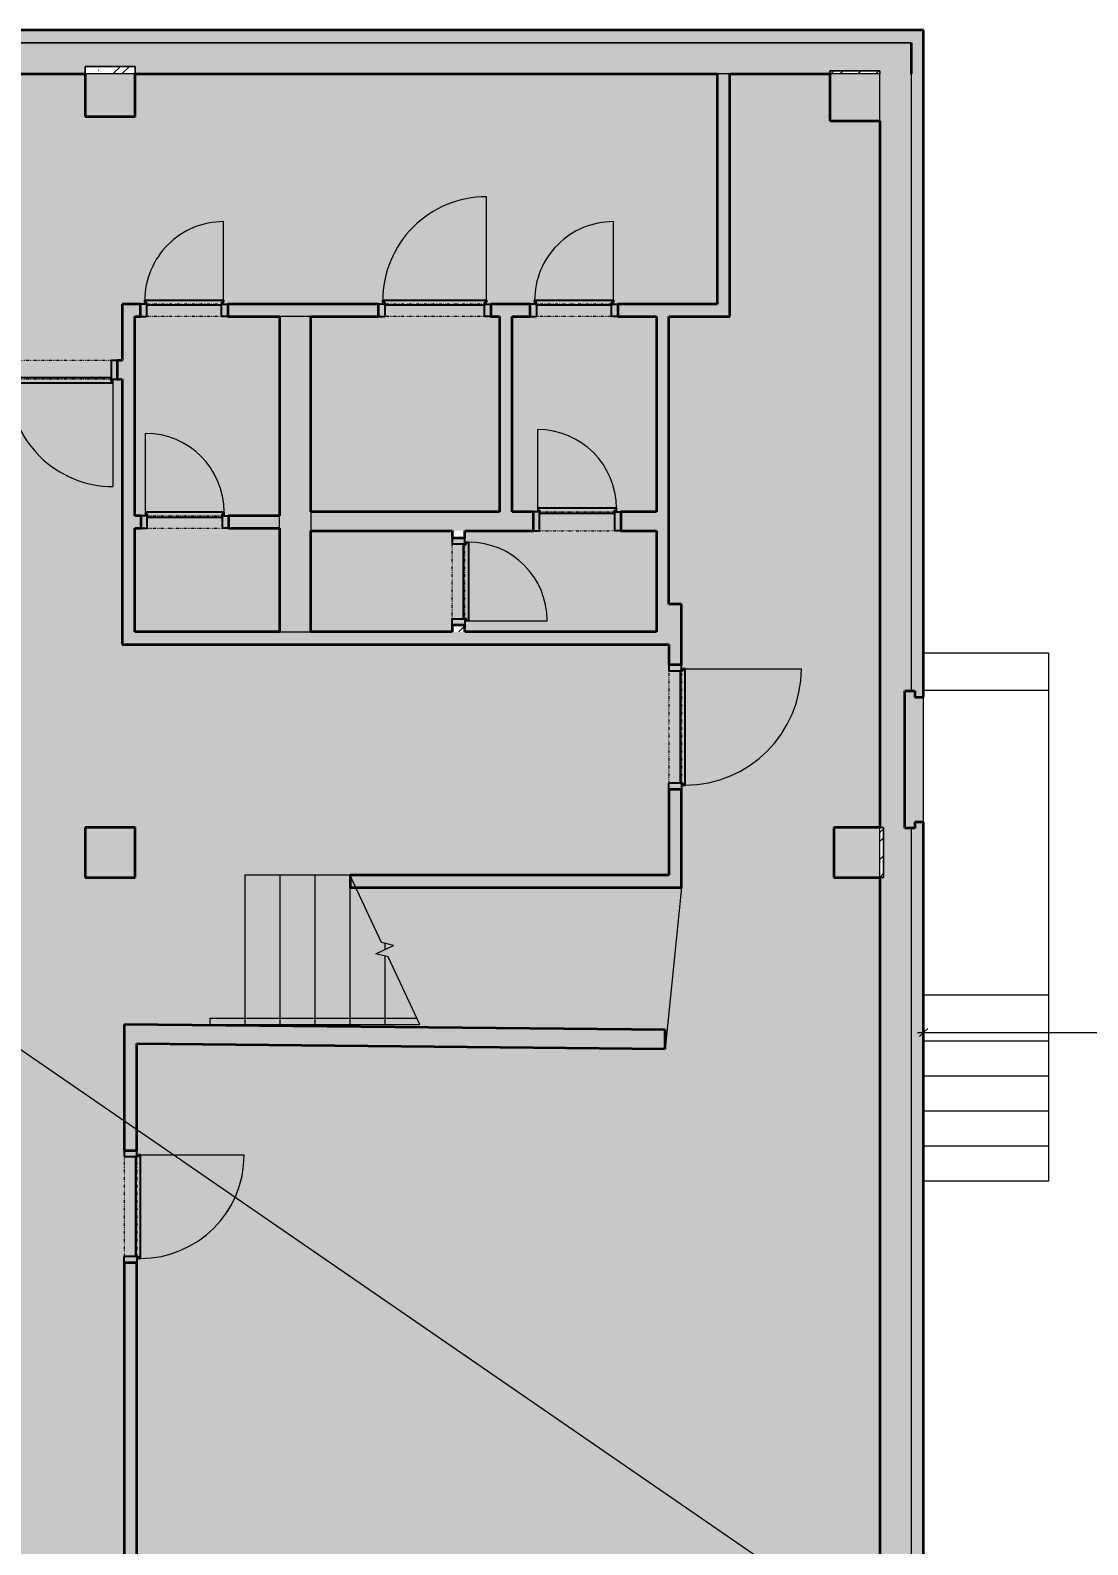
# Model space of a CAD drawing. Header units: millimetres. Extents: x 48671 to 278361, y -45352 to 20466.
# Drawn here: x 77259 to 85721, y -4263 to 7864 of the extents above; entities that cross this region are included whole.
import ezdxf

# ---------------------------------------------------------------- set-up
doc = ezdxf.new("R2010")
doc.units = ezdxf.units.MM
doc.linetypes.add('Čerchovaná se dvěma tečkami', pattern=[2.59, 1, -0.53, 0, -0.53, 0, -0.53])
for name, color, linetype, lineweight in [('A-ANNO-DIMS', 211, 'Continuous', 9), ('A-ANNO-DIMS-50', 211, 'Continuous', 9), ('A-AREA', 32, 'Continuous', 13), ('A-DETL-THIN', 151, 'Continuous', 13), ('A-DOOR', 31, 'Continuous', 13), ('A-DOOR-FRAM', 31, 'Continuous', 25), ('A-FLOR', 192, 'Continuous', 13), ('A-FLOR-HRAL', 11, 'Continuous', 13), ('A-WALL', 113, 'Continuous', 13), ('A-WALL-PATT', 111, 'Continuous', 35), ('S-COLS', 52, 'Continuous', 13), ('S-STRS', 31, 'Continuous', 13), ('S-STRS-MBND', 31, 'Continuous', 13)]:
    doc.layers.add(name, color=color, linetype=linetype, lineweight=lineweight)
doc.styles.add('Arial_1', font='arial.ttf', dxfattribs={"width": 0.7, "height": 100})
doc.dimstyles.new('Vnitřní_-_průhledné', dxfattribs={"dimscale": 304.8, "dimtxt": 102.02594, "dimasz": 0.213255, "dimexe": 0.164042, "dimexo": 0.0625, "dimgap": 0.032808, "dimtad": 1, "dimdec": 0, "dimrnd": 5, "dimzin": 0, "dimdsep": 46, "dimtxsty": 'Arial_1', "dimblk1": 'OBLIQUE', "dimblk2": 'OBLIQUE', "dimsah": 1, "dimcen": 0.09, "dimdle": 0.164042, "dimazin": 0, "dimtfac": 1, "dimtdec": 4, "dimtix": 1, "dimtmove": 0, "dimatfit": 3, "dimfxl": 0.492126, "dimfxlon": 1, "dimtvp": 1, "dimtolj": 1, "dimtzin": 0, "dimarcsym": 2})
pattern_1 = [(45, (0, 0), (-179.6051, 179.6051), []), (45, (71.84, 0), (-179.6051, 179.6051), []), (45, (215.53, 0), (-107.7631, 251.4472), [101.6, -50.8, 1.676, -49.124])]

# ---------------------------------------------------------------- blocks, each defined once
blk = doc.blocks.new('Betonový čtvercový sloup - 400 x 400-2030943-1NP_NÁVRH B')
at = {"layer": 'S-COLS', "color": 9, "lineweight": 35}
for p, q in [((200, 200), (-200, 200)), ((-200, 200), (-200, -200)), ((200, -200), (200, 200)), ((-200, -200), (200, -200))]:
    blk.add_line(p, q, dxfattribs=at)
blk = doc.blocks.new('DVERE_1k_oblozka - DD03_01_600x1970_koupelna-2058719-1NP_NÁVRH B')
at = {"layer": 'A-DOOR', "color": 254}
for p, q in [((-315, 47), (-315, 707)), ((-300, 47), (-350, 47)), ((-350, 47), (-350, -53)), ((-300, -53), (-300, 47)), ((205, 77), (-205, 77)), ((350, 47), (300, 47)), ((300, 47), (300, -53)), ((315, 77), (315, 47)), ((350, -53), (350, 47)), ((-350, -53), (-300, -53)), ((300, -53), (350, -53))]:
    blk.add_line(p, q, dxfattribs=at)
at = {"layer": 'A-DOOR', "color": 253, "lineweight": 25}
for p, q in [((315, 77), (-315, 77)), ((-315, 77), (-315, 62)), ((-315, 62), (-300, 62)), ((-300, 62), (-300, 47)), ((-300, 47), (-300, 37)), ((-300, 37), (300, 37)), ((300, 47), (300, 62)), ((300, 62), (315, 62)), ((300, 37), (300, 47)), ((315, 62), (315, 77))]:
    blk.add_line(p, q, dxfattribs=at)
at = {"layer": 'A-DOOR', "color": 254, "linetype": 'Čerchovaná se dvěma tečkami'}
for p, q in [((-300, 47), (300, 47)), ((-300, -53), (300, -53))]:
    blk.add_line(p, q, dxfattribs=at)
at = {"layer": 'A-DOOR', "color": 254}
blk.add_arc((-315, 77), 630, 360, 90, dxfattribs=at)
at = {"layer": 'A-DOOR-FRAM', "color": 253}
for p, q in [((-300, 47), (-350, 47)), ((-300, -53), (-300, 47)), ((300, 47), (300, -53)), ((300, 47), (350, 47)), ((-350, -53), (-300, -53)), ((350, -53), (300, -53))]:
    blk.add_line(p, q, dxfattribs=at)
blk = doc.blocks.new('DVERE_1k_oblozka - DD03_01_600x1970_koupelna-2058716-1NP_NÁVRH B')
at = {"layer": 'A-DOOR', "color": 254}
for p, q in [((-350, 53), (-300, 53)), ((-350, -47), (-350, 53)), ((-300, 53), (-300, -47)), ((300, 53), (350, 53)), ((300, -47), (300, 53)), ((350, 53), (350, -47)), ((-300, -47), (-350, -47)), ((-315, -47), (-315, -707)), ((205, -77), (-205, -77)), ((350, -47), (300, -47)), ((315, -77), (315, -47))]:
    blk.add_line(p, q, dxfattribs=at)
at = {"layer": 'A-DOOR', "color": 254, "linetype": 'Čerchovaná se dvěma tečkami'}
for p, q in [((-300, 53), (300, 53)), ((-300, -47), (300, -47))]:
    blk.add_line(p, q, dxfattribs=at)
at = {"layer": 'A-DOOR', "color": 253, "lineweight": 25}
for p, q in [((-315, -62), (-300, -62)), ((-315, -77), (-315, -62)), ((315, -77), (-315, -77)), ((-300, -37), (300, -37)), ((-300, -47), (-300, -37)), ((-300, -62), (-300, -47)), ((300, -37), (300, -47)), ((300, -47), (300, -62)), ((300, -62), (315, -62)), ((315, -62), (315, -77))]:
    blk.add_line(p, q, dxfattribs=at)
at = {"layer": 'A-DOOR', "color": 254}
blk.add_arc((-315, -77), 630, 270, 0, dxfattribs=at)
at = {"layer": 'A-DOOR-FRAM', "color": 253}
for p, q in [((-350, 53), (-300, 53)), ((-300, 53), (-300, -47)), ((300, -47), (300, 53)), ((350, 53), (300, 53)), ((-300, -47), (-350, -47)), ((300, -47), (350, -47))]:
    blk.add_line(p, q, dxfattribs=at)
blk = doc.blocks.new('DVERE_1k_oblozka - DD03_01_900x1970-2058718-1NP_NÁVRH B')
at = {"layer": 'A-DOOR', "color": 254}
for p, q in [((-465, 47), (-465, 1007)), ((-450, 47), (-500, 47)), ((-500, 47), (-500, -53)), ((-450, -53), (-450, 47)), ((355, 77), (-355, 77)), ((500, 47), (450, 47)), ((450, 47), (450, -53)), ((465, 77), (465, 47)), ((500, -53), (500, 47)), ((-500, -53), (-450, -53)), ((450, -53), (500, -53))]:
    blk.add_line(p, q, dxfattribs=at)
at = {"layer": 'A-DOOR', "color": 253, "lineweight": 25}
for p, q in [((465, 77), (-465, 77)), ((-465, 77), (-465, 62)), ((-465, 62), (-450, 62)), ((-450, 62), (-450, 47)), ((-450, 47), (-450, 37)), ((-450, 37), (450, 37)), ((450, 47), (450, 62)), ((450, 62), (465, 62)), ((450, 37), (450, 47)), ((465, 62), (465, 77))]:
    blk.add_line(p, q, dxfattribs=at)
at = {"layer": 'A-DOOR', "color": 254, "linetype": 'Čerchovaná se dvěma tečkami'}
for p, q in [((-450, 47), (450, 47)), ((-450, -53), (450, -53))]:
    blk.add_line(p, q, dxfattribs=at)
at = {"layer": 'A-DOOR', "color": 254}
blk.add_arc((-465, 77), 930, 360, 90, dxfattribs=at)
at = {"layer": 'A-DOOR-FRAM', "color": 253}
for p, q in [((-450, 47), (-500, 47)), ((-450, -53), (-450, 47)), ((450, 47), (450, -53)), ((450, 47), (500, 47)), ((-500, -53), (-450, -53)), ((500, -53), (450, -53))]:
    blk.add_line(p, q, dxfattribs=at)
blk = doc.blocks.new('DVERE_1k_oblozka - DD03_01_800x1970_koupelna-1930961-1NP_NÁVRH B')
at = {"layer": 'A-DOOR', "color": 254}
for p, q in [((-415, 72), (-415, 932)), ((-400, 72), (-450, 72)), ((-450, 72), (-450, -78)), ((-400, -78), (-400, 72)), ((305, 102), (-305, 102)), ((450, 72), (400, 72)), ((400, 72), (400, -78)), ((415, 102), (415, 72)), ((450, -78), (450, 72)), ((-450, -78), (-400, -78)), ((400, -78), (450, -78))]:
    blk.add_line(p, q, dxfattribs=at)
at = {"layer": 'A-DOOR', "color": 253, "lineweight": 25}
for p, q in [((415, 102), (-415, 102)), ((-415, 102), (-415, 87)), ((-415, 87), (-400, 87)), ((-400, 87), (-400, 72)), ((-400, 72), (-400, 62)), ((-400, 62), (400, 62)), ((400, 72), (400, 87)), ((400, 87), (415, 87)), ((400, 62), (400, 72)), ((415, 87), (415, 102))]:
    blk.add_line(p, q, dxfattribs=at)
at = {"layer": 'A-DOOR', "color": 254, "linetype": 'Čerchovaná se dvěma tečkami'}
for p, q in [((-400, 72), (400, 72)), ((-400, -78), (400, -78))]:
    blk.add_line(p, q, dxfattribs=at)
at = {"layer": 'A-DOOR', "color": 254}
blk.add_arc((-415, 102), 830, 360, 90, dxfattribs=at)
at = {"layer": 'A-DOOR-FRAM', "color": 253}
for p, q in [((-400, 72), (-450, 72)), ((-400, -78), (-400, 72)), ((400, 72), (400, -78)), ((400, 72), (450, 72)), ((-450, -78), (-400, -78)), ((450, -78), (400, -78))]:
    blk.add_line(p, q, dxfattribs=at)
blk = doc.blocks.new('DVERE_1k_oblozka - DD03_01_600x1970_koupelna-2058720-1NP_NÁVRH B')
at = {"layer": 'A-DOOR', "color": 254}
for p, q in [((-315, 72), (-315, 732)), ((-300, 72), (-350, 72)), ((-350, 72), (-350, -78)), ((-300, -78), (-300, 72)), ((205, 102), (-205, 102)), ((350, 72), (300, 72)), ((300, 72), (300, -78)), ((315, 102), (315, 72)), ((350, -78), (350, 72)), ((-350, -78), (-300, -78)), ((300, -78), (350, -78))]:
    blk.add_line(p, q, dxfattribs=at)
at = {"layer": 'A-DOOR', "color": 253, "lineweight": 25}
for p, q in [((315, 102), (-315, 102)), ((-315, 102), (-315, 87)), ((-315, 87), (-300, 87)), ((-300, 87), (-300, 72)), ((-300, 72), (-300, 62)), ((-300, 62), (300, 62)), ((300, 72), (300, 87)), ((300, 87), (315, 87)), ((300, 62), (300, 72)), ((315, 87), (315, 102))]:
    blk.add_line(p, q, dxfattribs=at)
at = {"layer": 'A-DOOR', "color": 254, "linetype": 'Čerchovaná se dvěma tečkami'}
for p, q in [((-300, 72), (300, 72)), ((-300, -78), (300, -78))]:
    blk.add_line(p, q, dxfattribs=at)
at = {"layer": 'A-DOOR', "color": 254}
blk.add_arc((-315, 102), 630, 360, 90, dxfattribs=at)
at = {"layer": 'A-DOOR-FRAM', "color": 253}
for p, q in [((-300, 72), (-350, 72)), ((-300, -78), (-300, 72)), ((300, 72), (300, -78)), ((300, 72), (350, 72)), ((-350, -78), (-300, -78)), ((350, -78), (300, -78))]:
    blk.add_line(p, q, dxfattribs=at)
blk = doc.blocks.new('DVERE_1k_oblozka - DD03_01_800x1970_koupelna-2058714-1NP_NÁVRH B')
at = {"layer": 'A-DOOR', "color": 254}
for p, q in [((-415, 47), (-415, 907)), ((-400, 47), (-450, 47)), ((-450, 47), (-450, -53)), ((-400, -53), (-400, 47)), ((305, 77), (-305, 77)), ((450, 47), (400, 47)), ((400, 47), (400, -53)), ((415, 77), (415, 47)), ((450, -53), (450, 47)), ((-450, -53), (-400, -53)), ((400, -53), (450, -53))]:
    blk.add_line(p, q, dxfattribs=at)
at = {"layer": 'A-DOOR', "color": 253, "lineweight": 25}
for p, q in [((415, 77), (-415, 77)), ((-415, 77), (-415, 62)), ((-415, 62), (-400, 62)), ((-400, 62), (-400, 47)), ((-400, 47), (-400, 37)), ((-400, 37), (400, 37)), ((400, 47), (400, 62)), ((400, 62), (415, 62)), ((400, 37), (400, 47)), ((415, 62), (415, 77))]:
    blk.add_line(p, q, dxfattribs=at)
at = {"layer": 'A-DOOR', "color": 254, "linetype": 'Čerchovaná se dvěma tečkami'}
for p, q in [((-400, 47), (400, 47)), ((-400, -53), (400, -53))]:
    blk.add_line(p, q, dxfattribs=at)
at = {"layer": 'A-DOOR', "color": 254}
blk.add_arc((-415, 77), 830, 360, 90, dxfattribs=at)
at = {"layer": 'A-DOOR-FRAM', "color": 253}
for p, q in [((-400, 47), (-450, 47)), ((-400, -53), (-400, 47)), ((400, 47), (400, -53)), ((400, 47), (450, 47)), ((-450, -53), (-400, -53)), ((450, -53), (400, -53))]:
    blk.add_line(p, q, dxfattribs=at)
blk = doc.blocks.new('DVERE_1k_oblozka - DD03_01_800x1970_koupelna-2058717-1NP_NÁVRH B')
at = {"layer": 'A-DOOR', "color": 254}
for p, q in [((-450, 53), (-400, 53)), ((-450, -47), (-450, 53)), ((-400, 53), (-400, -47)), ((400, 53), (450, 53)), ((400, -47), (400, 53)), ((450, 53), (450, -47)), ((-400, -47), (-450, -47)), ((-415, -47), (-415, -907)), ((305, -77), (-305, -77)), ((450, -47), (400, -47)), ((415, -77), (415, -47))]:
    blk.add_line(p, q, dxfattribs=at)
at = {"layer": 'A-DOOR', "color": 254, "linetype": 'Čerchovaná se dvěma tečkami'}
for p, q in [((-400, 53), (400, 53)), ((-400, -47), (400, -47))]:
    blk.add_line(p, q, dxfattribs=at)
at = {"layer": 'A-DOOR', "color": 253, "lineweight": 25}
for p, q in [((-415, -62), (-400, -62)), ((-415, -77), (-415, -62)), ((415, -77), (-415, -77)), ((-400, -37), (400, -37)), ((-400, -47), (-400, -37)), ((-400, -62), (-400, -47)), ((400, -37), (400, -47)), ((400, -47), (400, -62)), ((400, -62), (415, -62)), ((415, -62), (415, -77))]:
    blk.add_line(p, q, dxfattribs=at)
at = {"layer": 'A-DOOR', "color": 254}
blk.add_arc((-415, -77), 830, 270, 0, dxfattribs=at)
at = {"layer": 'A-DOOR-FRAM', "color": 253}
for p, q in [((-450, 53), (-400, 53)), ((-400, 53), (-400, -47)), ((400, -47), (400, 53)), ((450, 53), (400, 53)), ((-400, -47), (-450, -47)), ((400, -47), (450, -47))]:
    blk.add_line(p, q, dxfattribs=at)
blk = doc.blocks.new('Typ horního madla - Horní madlo_Vnitřní_-2021735-1NP_NÁVRH B')
at = {"layer": 'A-FLOR-HRAL', "color": 254}
for p, q in [((78696, -47), (78696, -97)), ((78696, -47), (80352, -47)), ((78696, -97), (80375, -97)), ((80375, -97), (80352, -47))]:
    blk.add_line(p, q, dxfattribs=at)
blk = doc.blocks.new('DIMBLOCK160-1NP_NÁVRH B')
at = {"layer": 'A-ANNO-DIMS-50'}
for p, q in [((84408, -160), (84408, -10)), ((88001, -160), (88001, -110)), ((84358, -160), (88001, -160)), ((84408, -160), (84408, -210)), ((88001, -160), (88001, -310))]:
    blk.add_line(p, q, dxfattribs=at)
at = {"layer": 'A-ANNO-DIMS-50', "lineweight": 18}
for p, q in [((84408, -160), (84376, -193)), ((84408, -160), (84441, -128)), ((88001, -160), (87969, -193)), ((88001, -160), (88034, -128))]:
    blk.add_line(p, q, dxfattribs=at)
at = {"layer": 'A-ANNO-DIMS-50', "color": 0, "insert": (86098, -20), "char_height": 100, "width": 256.16, "attachment_point": 1, "line_spacing_factor": 0.941778, "style": 'Arial_1'}
blk.add_mtext('3595', dxfattribs=at)
blk = doc.blocks.new('_Oblique')
at = {"color": 0, "linetype": 'ByBlock', "lineweight": -2}
blk.add_line((-0.5, -0.5), (0.5, 0.5), dxfattribs=at)

msp = doc.modelspace()

# ---------------------------------------------------------------- hatches: boundary and pattern name
at = {"layer": 'A-FLOR'}
h = msp.add_hatch(color=254, dxfattribs=at)
h.paths.add_polyline_path([(66099.3, -4876.6), (66099.3, -4524.4), (65699.3, -4524.4), (65699.3, -4876.6)])
h.paths.add_polyline_path([(84058.4, -4876.6), (84058.4, -4476.6), (83658.4, -4476.6), (83658.4, -4876.6)])
h.paths.add_polyline_path([(71543, -4876.6), (72422.4, -4876.6), (72422.4, -4528.2), (71422.4, -4528.2), (71422.4, -4876.6), (71507.4, -4876.6)])
h.paths.add_polyline_path([(78107.3, -4876.6), (78110.7, -4876.6), (78110.7, -4534.8), (77710.7, -4534.8), (77710.7, -4876.6), (78010.7, -4876.6)])
h.paths.add_polyline_path([(69855.5, -3924.2), (69855.5, -2457.7), (69689.5, -2429.1), (69681, -2478.4), (69805.5, -2499.9), (69805.5, -3874.2), (68510.5, -3874.2), (68510.5, -2276.5), (68892.6, -2342.4), (68901.1, -2293.1), (68529.5, -2229), (68230.8, -2027.5), (68202.8, -2069), (68460.5, -2242.8), (68460.5, -2837.7), (67314.3, -2837.7), (67314.3, -1508.8), (67264.3, -1508.8), (67264.3, -3202.7), (65699.3, -3202.7), (65699.3, -3252.7), (67314.3, -3252.7), (67314.3, -2887.7), (68460.5, -2887.7), (68460.5, -3924.2), (69805.5, -3924.2)])
h.paths.add_polyline_path([(72768, -3868.4), (73050, -3868.4), (73050, -2441.4), (72895.3, -2193.9), (72563.1, -2257.7), (72572.5, -2306.8), (72871.1, -2249.4), (73000, -2455.8), (73000, -3818.4), (71715, -3818.4), (71715, -2471.6), (71786.9, -2457.8), (71777.4, -2408.7), (71665, -2430.3), (71665, -3868.4), (71715, -3868.4)])
h.paths.add_polyline_path([(75052.6, -2401.4), (75088.5, -2366.7), (73897.9, -1133.7), (73861.9, -1168.4), (74757.6, -2096)])
h.paths.add_polyline_path([(78110.7, -2005.6), (78110.7, -1955.6), (78010.7, -1955.6), (78010.7, -2005.6), (78100.7, -2005.6)])
h.paths.add_polyline_path([(67539.5, -1621.7), (67567.5, -1580.2), (67461.5, -1508.8), (67372, -1508.8), (67526, -1612.6)])
h.paths.add_polyline_path([(78110.7, -1155.6), (78110.7, -1105.6), (78010.7, -1105.6), (78010.7, -1155.6), (78100.7, -1155.6)])
h.paths.add_polyline_path([(76201.8, -720.1), (76221, -673.9), (74633.4, -14.9), (74614.2, -61), (76122.6, -687.2)])
h.paths.add_polyline_path([(65699.3, 1061.2), (66374.3, 1061.2), (66374.3, 1461.2), (65699.3, 1461.2), (65699.3, 1072.9)])
h.paths.add_polyline_path([(83746.8, 1079.3), (84058.4, 1079.3), (84058.4, 1479.3), (83688.4, 1479.3), (83688.4, 1079.3)])
h.paths.add_polyline_path([(77698.4, 1079.3), (78098.4, 1079.3), (78098.4, 1479.3), (77698.4, 1479.3), (77698.4, 1290.8)])
h.paths.add_polyline_path([(71699.3, 1079.3), (72099.3, 1079.3), (72099.3, 1479.3), (71699.3, 1479.3)])
h.paths.add_polyline_path([(75417.3, 1265.8), (76598.9, 1265.8), (76598.9, 1315.8), (74880.1, 1315.8), (74880.1, 1265.8), (75412.3, 1265.8)])
h.paths.add_polyline_path([(82369.9, 1785.3), (82469.9, 1785.3), (82469.9, 1835.3), (82369.9, 1835.3)])
h.paths.add_polyline_path([(74615.7, 2579.9), (76189.7, 3265.7), (76169.7, 3311.6), (74595.8, 2625.7), (74611.3, 2590.1)])
h.paths.add_polyline_path([(82469.9, 2735.3), (82469.9, 2785.3), (82369.9, 2785.3), (82369.9, 2735.3), (82459.9, 2735.3)])
h.paths.add_polyline_path([(80635.7, 3100.4), (80735.7, 3100.4), (80735.7, 3150.4), (80635.7, 3150.4)])
h.paths.add_polyline_path([(80722.5, 3750.4), (80735.7, 3750.4), (80735.7, 3800.4), (80635.7, 3800.4), (80635.7, 3750.4)])
h.paths.add_polyline_path([(81334.9, 3856.9), (81334.9, 4006.9), (81284.9, 4006.9), (81284.9, 3856.9)])
h.paths.add_polyline_path([(81934.9, 3856.9), (81984.9, 3856.9), (81984.9, 4006.9), (81934.9, 4006.9), (81934.9, 3996.9)])
h.paths.add_polyline_path([(78794.9, 3876.7), (78844.9, 3876.7), (78844.9, 3976.7), (78794.9, 3976.7), (78794.9, 3966.7)])
h.paths.add_polyline_path([(78144.9, 3876.7), (78194.9, 3876.7), (78194.9, 3976.7), (78144.9, 3976.7), (78144.9, 3966.7)])
h.paths.add_polyline_path([(77904.9, 5070.5), (77954.9, 5070.5), (77954.9, 5220.5), (77904.9, 5220.5), (77904.9, 5080.5)])
h.paths.add_polyline_path([(77104.9, 5070.5), (77104.9, 5220.5), (77054.9, 5220.5), (77054.9, 5070.5)])
h.paths.add_polyline_path([(81309.9, 5571.9), (81309.9, 5671.9), (81259.9, 5671.9), (81259.9, 5571.9)])
h.paths.add_polyline_path([(81909.9, 5571.9), (81959.9, 5571.9), (81959.9, 5671.9), (81909.9, 5671.9), (81909.9, 5661.9)])
h.paths.add_polyline_path([(80945, 5571.9), (80945, 5671.9), (80895, 5671.9), (80895, 5571.9)])
h.paths.add_polyline_path([(80045, 5571.9), (80095, 5571.9), (80095, 5671.9), (80045, 5671.9), (80045, 5661.9)])
h.paths.add_polyline_path([(78839.9, 5571.9), (78839.9, 5671.9), (78789.9, 5671.9), (78789.9, 5571.9)])
h.paths.add_polyline_path([(78189.9, 5571.9), (78189.9, 5671.9), (78139.9, 5671.9), (78139.9, 5571.9)])
h.paths.add_polyline_path([(65711.8, 7114.3), (66099.3, 7114.3), (66099.3, 7514.3), (65699.3, 7514.3), (65699.3, 7114.3)])
h.paths.add_polyline_path([(83706, 7139.3), (84058.4, 7139.3), (84058.4, 7514.3), (83658.4, 7514.3), (83658.4, 7139.3)])
h.paths.add_polyline_path([(78098.4, 7174.3), (78098.4, 7514.3), (77698.4, 7514.3), (77698.4, 7174.3)])
h.paths.add_polyline_path([(71699.3, 7174.3), (72099.3, 7174.3), (72099.3, 7514.3), (71699.3, 7514.3)])
h = msp.add_hatch(color=254, dxfattribs=at)
h.paths.add_polyline_path([(77698.1, -4876.6), (77710.7, -4876.6), (77710.7, -4534.8), (78010.7, -4534.8), (78010.7, -1955.6), (78100.7, -1955.6), (78100.7, -1155.6), (78010.7, -1155.6), (78010.7, -98.3), (82340.6, -140.9), (82339.1, -290.9), (78110.7, -249.3), (78110.7, -1155.6), (78125.7, -1155.6), (78125.7, -1140.6), (78140.7, -1140.6), (78140.7, -1970.6), (78125.7, -1970.6), (78125.7, -1955.6), (78110.7, -1955.6), (78110.7, -4876.6), (83658.4, -4876.6), (83658.4, -4476.6), (84058.4, -4476.6), (84058.4, 1079.3), (83688.4, 1079.3), (83688.4, 1479.3), (84058.4, 1479.3), (84058.4, 7139.3), (83658.4, 7139.3), (83658.4, 7514.3), (82856.9, 7514.3), (82856.9, 5571.9), (82369.9, 5571.9), (82369.9, 3268.7), (82469.9, 3268.7), (82469.9, 2735.3), (82484.9, 2735.3), (82484.9, 2750.3), (82499.9, 2750.3), (82499.9, 1820.3), (82484.9, 1820.3), (82484.9, 1835.3), (82469.9, 1835.3), (82469.9, 998.7), (79864.2, 998.7), (80069.3, 558.9), (80166.5, 535.2), (80024.9, 469.2), (80122.1, 445.6), (80375.5, -97.8), (78695.7, -97.4), (78695.7, -47.4), (78975.7, -47.4), (78975.7, 1102.2), (79815.9, 1102.2), (79819.9, 1093.7), (79819.9, 1098.7), (82369.9, 1098.7), (82369.9, 1835.3), (82459.9, 1835.3), (82459.9, 2735.3), (82369.9, 2735.3), (82369.9, 2946.9), (77994.9, 2946.9), (77994.9, 5070.5), (77904.9, 5070.5), (77904.9, 5055.5), (77919.9, 5055.5), (77919.9, 5040.5), (77089.9, 5040.5), (77089.9, 5055.5), (77104.9, 5055.5), (77104.9, 5070.5), (75152.1, 5070.5), (74160.5, 4045.4), (75050.3, 2823.8), (76169.7, 3311.6), (76189.7, 3265.7), (75070, 2777.8), (75363.2, 1315.8), (76598.9, 1315.8), (76598.9, 1265.8), (75412.3, 1265.8), (75119.9, -216.9), (76221, -673.9), (76201.8, -720.1), (75106.8, -265.6), (74264.9, -1513.8), (75088.5, -2366.7), (75052.6, -2401.4), (74236.3, -1556.2), (73000.6, -2362.4), (73050, -2441.4), (73050, -3868.4), (71665, -3868.4), (71665, -2606.2), (69855.5, -2637.7), (69855.5, -3924.2), (68460.5, -3924.2), (68460.5, -2887.7), (67314.3, -2887.7), (67314.3, -3252.7), (65699.3, -3252.7), (65699.3, -4524.4), (66099.3, -4524.4), (66099.3, -4876.6), (71422.4, -4876.6), (71422.4, -4528.2), (72422.4, -4528.2), (72422.4, -4876.6), (76186, -4876.6)])
h.paths.add_polyline_path([(68625.2, -3874.2), (69805.5, -3874.2), (69805.5, -2499.9), (69681, -2478.4), (69687.8, -2439), (68899.4, -2303), (68892.6, -2342.4), (68510.5, -2276.5), (68510.5, -3874.2), (68529.5, -3874.2)])
h.paths.add_polyline_path([(72871.1, -3818.4), (73000, -3818.4), (73000, -2455.8), (72871.1, -2249.4), (72572.5, -2306.8), (72564.9, -2267.5), (71779.3, -2418.5), (71786.9, -2457.8), (71715, -2471.6), (71715, -3818.4), (72768, -3818.4)])
h.paths.add_polyline_path([(67113, -3202.7), (67264.3, -3202.7), (67264.3, -1508.8), (65699.3, -1508.8), (65699.3, -3202.7)])
h.paths.add_polyline_path([(68230.8, -2837.7), (68460.5, -2837.7), (68460.5, -2242.8), (68202.8, -2069), (68225.2, -2035.8), (67561.9, -1588.5), (67539.5, -1621.7), (67372, -1508.8), (67314.3, -1508.8), (67314.3, -2837.7), (68225.2, -2837.7)])
h.paths.add_polyline_path([(69751.6, -2439.8), (69813.7, -2080.1), (70005.8, -2113.3), (71420.8, -2103.6), (71617.1, -2065.4), (71693.5, -2424.8), (71777.4, -2408.7), (71774.6, -2393.9), (71759.9, -2396.8), (71757, -2382), (72572.1, -2225.4), (72575, -2240.2), (72560.2, -2243), (72563.1, -2257.7), (72640.9, -2242.8), (72572.3, -1920), (72768, -1878.4), (73874, -1156.8), (73879.9, -1151.1), (74615.3, -58.5), (74623.8, -38), (74880.9, 1265.8), (74880.1, 1265.8), (74880.1, 1316.7), (74615.7, 2579.9), (74598.4, 2619.6), (73820.7, 3702.2), (73684.4, 3824.9), (73971.9, 4122.6), (74021.6, 4074.5), (75130.2, 5220.5), (77104.9, 5220.5), (77104.9, 5080.5), (77904.9, 5080.5), (77904.9, 5220.5), (77994.9, 5220.5), (77994.9, 5671.9), (78189.9, 5671.9), (78189.9, 5686.9), (78174.9, 5686.9), (78174.9, 5701.9), (78804.9, 5701.9), (78804.9, 5686.9), (78789.9, 5686.9), (78789.9, 5671.9), (80095, 5671.9), (80095, 5686.9), (80080, 5686.9), (80080, 5701.9), (80910, 5701.9), (80910, 5686.9), (80895, 5686.9), (80895, 5671.9), (81309.9, 5671.9), (81309.9, 5686.9), (81294.9, 5686.9), (81294.9, 5701.9), (81924.9, 5701.9), (81924.9, 5686.9), (81909.9, 5686.9), (81909.9, 5671.9), (82756.9, 5671.9), (82756.9, 7514.3), (78098.4, 7514.3), (78098.4, 7174.3), (77698.4, 7174.3), (77698.4, 7514.3), (72099.3, 7514.3), (72099.3, 7174.3), (71699.3, 7174.3), (71699.3, 7514.3), (66099.3, 7514.3), (66099.3, 7114.3), (65699.3, 7114.3), (65699.3, 1461.2), (66374.3, 1461.2), (66374.3, 1061.2), (65699.3, 1061.2), (65699.3, -1258.8), (67090.7, -1258.8), (67354.1, -981.5), (67689.1, -1216), (67482.2, -1522.7), (67567.5, -1580.2), (67575.9, -1567.8), (67563.4, -1559.4), (67571.8, -1547), (68260, -2011), (68251.6, -2023.5), (68239.1, -2015.1), (68230.8, -2027.5), (68311.3, -2081.8), (68519.3, -1773.3), (68683.7, -1884.2), (68884.2, -1915.9), (68826.5, -2280.2), (68901.1, -2293.1), (68903.6, -2278.3), (68888.9, -2275.8), (68891.4, -2261), (69709.3, -2402.1), (69706.8, -2416.9), (69692, -2414.3), (69689.5, -2429.1), (69738.7, -2437.6)])
h.paths.add_polyline_path([(77834.2, 1079.3), (77698.4, 1079.3), (77698.4, 1479.3), (78098.4, 1479.3), (78098.4, 1079.3)])
h.paths.add_polyline_path([(71699.3, 1079.3), (71699.3, 1479.3), (72099.3, 1479.3), (72099.3, 1079.3)])
h.paths.add_polyline_path([(80735.7, 3046.9), (82269.9, 3046.9), (82269.9, 3856.9), (81934.9, 3856.9), (81934.9, 3996.9), (81334.9, 3996.9), (81334.9, 3856.9), (80735.7, 3856.9), (80735.7, 3750.4), (80750.7, 3750.4), (80750.7, 3765.4), (80765.7, 3765.4), (80765.7, 3135.4), (80750.7, 3135.4), (80750.7, 3150.4), (80735.7, 3150.4), (80735.7, 3100.4)])
h.paths.add_polyline_path([(79252.5, 3046.9), (79252.5, 3876.7), (78794.9, 3876.7), (78794.9, 3966.7), (78194.9, 3966.7), (78194.9, 3876.7), (78094.9, 3876.7), (78094.9, 3046.9), (79210.3, 3046.9)])
h.paths.add_polyline_path([(80635.7, 3046.9), (80635.7, 3150.4), (80725.7, 3150.4), (80725.7, 3750.4), (80635.7, 3750.4), (80635.7, 3856.9), (79502.5, 3856.9), (79502.5, 3046.9), (79740.8, 3046.9)])
h.paths.add_polyline_path([(79210.3, 3976.7), (79252.5, 3976.7), (79252.5, 5571.9), (78789.9, 5571.9), (78789.9, 5661.9), (78189.9, 5661.9), (78189.9, 5571.9), (78094.9, 5571.9), (78094.9, 3976.7), (78194.9, 3976.7), (78194.9, 3991.7), (78179.9, 3991.7), (78179.9, 4006.7), (78809.9, 4006.7), (78809.9, 3991.7), (78794.9, 3991.7), (78794.9, 3976.7), (78844.9, 3976.7)])
h.paths.add_polyline_path([(82234.6, 4006.9), (82269.9, 4006.9), (82269.9, 5571.9), (81909.9, 5571.9), (81909.9, 5661.9), (81309.9, 5661.9), (81309.9, 5571.9), (81115, 5571.9), (81115, 4006.9), (81334.9, 4006.9), (81334.9, 4021.9), (81319.9, 4021.9), (81319.9, 4036.9), (81949.9, 4036.9), (81949.9, 4021.9), (81934.9, 4021.9), (81934.9, 4006.9), (81984.9, 4006.9)])
h.paths.add_polyline_path([(81015, 4006.9), (81015, 5571.9), (80895, 5571.9), (80895, 5661.9), (80095, 5661.9), (80095, 5571.9), (79502.5, 5571.9), (79502.5, 4006.9), (80735.7, 4006.9)])
h = msp.add_hatch(color=254, dxfattribs=at)
h.paths.add_polyline_path([(78107.3, -4534.8), (78110.7, -4534.8), (78110.7, -2005.6), (78010.7, -2005.6), (78010.7, -4534.8)])
h.paths.add_polyline_path([(69855.5, -2637.7), (71665, -2606.2), (71665, -2430.3), (71693.5, -2424.8), (71617.1, -2065.4), (71420.8, -2103.6), (70005.8, -2113.3), (69813.7, -2080.1), (69751.6, -2439.8), (69855.5, -2457.7), (69855.5, -2499.9)])
h.paths.add_polyline_path([(69687.8, -2439), (69692, -2414.3), (69706.8, -2416.9), (69709.3, -2402.1), (68891.4, -2261), (68888.9, -2275.8), (68903.6, -2278.3), (68899.4, -2303), (69681, -2437.8)])
h.paths.add_polyline_path([(71779.3, -2418.5), (72564.9, -2267.5), (72560.2, -2243), (72575, -2240.2), (72572.1, -2225.4), (71757, -2382), (71759.9, -2396.8), (71774.6, -2393.9), (71777.4, -2408.7)])
h.paths.add_polyline_path([(73000.6, -2362.4), (74236.3, -1556.2), (73861.9, -1168.4), (73874, -1156.8), (72768, -1878.4), (72572.3, -1920), (72640.9, -2242.8), (72895.3, -2193.9), (73000, -2361.4)])
h.paths.add_polyline_path([(68826.5, -2280.2), (68884.2, -1915.9), (68683.7, -1884.2), (68519.3, -1773.3), (68311.3, -2081.8), (68529.5, -2229), (68683.7, -2255.6)])
h.paths.add_polyline_path([(68225.2, -2035.8), (68239.1, -2015.1), (68251.6, -2023.5), (68260, -2011), (67571.8, -1547), (67563.4, -1559.4), (67575.9, -1567.8), (67561.9, -1588.5), (68212.9, -2027.5)])
h.paths.add_polyline_path([(78125.7, -1970.6), (78140.7, -1970.6), (78140.7, -1140.6), (78125.7, -1140.6), (78125.7, -1155.6), (78100.7, -1155.6), (78100.7, -1955.6), (78125.7, -1955.6)])
h.paths.add_polyline_path([(67482.2, -1522.7), (67689.1, -1216), (67354.1, -981.5), (67090.7, -1258.8), (67461.5, -1508.8)])
h.paths.add_polyline_path([(74264.9, -1513.8), (75106.8, -265.6), (74614.2, -61), (74614.2, -60.1), (73879.9, -1151.1), (73897.9, -1133.7), (74236.3, -1484.2)])
h.paths.add_polyline_path([(78010.7, -1105.6), (78110.7, -1105.6), (78110.7, -249.3), (82339.1, -290.9), (82340.6, -140.9), (78010.7, -98.3), (78010.7, -249.3)])
h.paths.add_polyline_path([(75119.9, -216.9), (75412.3, 1265.8), (74880.9, 1265.8), (74623.8, -38), (74633.4, -14.9), (75118.7, -216.4)])
h.paths.add_polyline_path([(80122.1, -97.8), (80375.3, -97.4), (80122.1, 445.6), (80024.9, 469.2), (80166.5, 535.2), (80069.3, 558.9), (79864.2, 998.7), (82469.9, 998.7), (82469.9, 1785.3), (82369.9, 1785.3), (82369.9, 1098.7), (79819.9, 1098.7), (79819.9, 1093.7), (79815.7, 1102.2), (78975.7, 1102.2), (78975.7, -47.4), (78695.7, -47.4), (78695.7, -97.4), (80095.7, -97.8)])
h.paths.add_polyline_path([(75363.2, 1315.8), (75070, 2777.8), (74615.8, 2579.9), (74880.3, 1315.8), (75353.8, 1315.8)])
h.paths.add_polyline_path([(82484.9, 1820.3), (82499.9, 1820.3), (82499.9, 2750.3), (82484.9, 2750.3), (82484.9, 2735.3), (82459.9, 2735.3), (82459.9, 1835.3), (82484.9, 1835.3)])
h.paths.add_polyline_path([(74598.4, 2619.6), (74595.8, 2625.7), (75050.3, 2823.8), (74160.5, 4045.4), (75152.1, 5070.5), (77054.9, 5070.5), (77054.9, 5220.5), (75130.2, 5220.5), (74021.6, 4074.5), (73971.9, 4122.6), (73684.4, 3824.9), (73820.7, 3702.2), (74595.8, 2623.3)])
h.paths.add_polyline_path([(82369.9, 2785.3), (82469.9, 2785.3), (82469.9, 3268.7), (82369.9, 3268.7), (82369.9, 5571.9), (82856.9, 5571.9), (82856.9, 7514.3), (82756.9, 7514.3), (82756.9, 5671.9), (81959.9, 5671.9), (81959.9, 5571.9), (82269.9, 5571.9), (82269.9, 4006.9), (81984.9, 4006.9), (81984.9, 3856.9), (82269.9, 3856.9), (82269.9, 3046.9), (78094.9, 3046.9), (78094.9, 3876.7), (78144.9, 3876.7), (78144.9, 3976.7), (78094.9, 3976.7), (78094.9, 5571.9), (78139.9, 5571.9), (78139.9, 5671.9), (77994.9, 5671.9), (77994.9, 5220.5), (77954.9, 5220.5), (77954.9, 5070.5), (77994.9, 5070.5), (77994.9, 2946.9), (82369.9, 2946.9)])
h.paths.add_polyline_path([(80750.7, 3135.4), (80765.7, 3135.4), (80765.7, 3765.4), (80750.7, 3765.4), (80750.7, 3750.4), (80725.7, 3750.4), (80725.7, 3150.4), (80750.7, 3150.4)])
h.paths.add_polyline_path([(81115, 3856.9), (81284.9, 3856.9), (81284.9, 4006.9), (81115, 4006.9), (81115, 5571.9), (81259.9, 5571.9), (81259.9, 5671.9), (80945, 5671.9), (80945, 5571.9), (81015, 5571.9), (81015, 4006.9), (79502.5, 4006.9), (79502.5, 3856.9), (81015, 3856.9)])
h.paths.add_polyline_path([(79252.5, 3876.7), (79252.5, 3976.7), (78844.9, 3976.7), (78844.9, 3876.7), (79210.3, 3876.7)])
h.paths.add_polyline_path([(78194.9, 3966.7), (78794.9, 3966.7), (78794.9, 3991.7), (78809.9, 3991.7), (78809.9, 4006.7), (78179.9, 4006.7), (78179.9, 3991.7), (78194.9, 3991.7), (78194.9, 3976.7)])
h.paths.add_polyline_path([(81934.9, 3996.9), (81934.9, 4021.9), (81949.9, 4021.9), (81949.9, 4036.9), (81319.9, 4036.9), (81319.9, 4021.9), (81334.9, 4021.9), (81334.9, 3996.9)])
h.paths.add_polyline_path([(77104.9, 5040.5), (77919.9, 5040.5), (77919.9, 5055.5), (77904.9, 5055.5), (77904.9, 5080.5), (77104.9, 5080.5), (77104.9, 5055.5), (77089.9, 5055.5), (77089.9, 5040.5)])
h.paths.add_polyline_path([(79210.3, 5571.9), (80045, 5571.9), (80045, 5671.9), (78839.9, 5671.9), (78839.9, 5571.9)])
h.paths.add_polyline_path([(81909.9, 5661.9), (81909.9, 5686.9), (81924.9, 5686.9), (81924.9, 5701.9), (81294.9, 5701.9), (81294.9, 5686.9), (81309.9, 5686.9), (81309.9, 5661.9)])
h.paths.add_polyline_path([(80095, 5661.9), (80895, 5661.9), (80895, 5686.9), (80910, 5686.9), (80910, 5701.9), (80080, 5701.9), (80080, 5686.9), (80095, 5686.9), (80095, 5671.9)])
h.paths.add_polyline_path([(78789.9, 5661.9), (78789.9, 5686.9), (78804.9, 5686.9), (78804.9, 5701.9), (78174.9, 5701.9), (78174.9, 5686.9), (78189.9, 5686.9), (78189.9, 5661.9)])
h = msp.add_hatch(color=254, dxfattribs=at)
h.paths.add_polyline_path([(67314.3, -1508.8), (67461.5, -1508.8), (67090.7, -1258.8), (65699.3, -1258.8), (65699.3, -1508.8), (67264.3, -1508.8)])
h.paths.add_polyline_path([(79252.5, 3046.9), (79502.5, 3046.9), (79502.5, 5571.9), (79252.5, 5571.9), (79252.5, 3100.4)])
at = {"layer": 'A-WALL'}
for points in [[(84258.4, 1474.3), (84308.4, 1474.3), (84308.4, 2574.3), (84258.4, 2574.3), (84258.4, 1479.3)], [(84308.4, 1474.3), (84338.4, 1474.3), (84338.4, 1524.3), (84408.4, 1524.3), (84408.4, 2524.3), (84338.4, 2524.3), (84338.4, 2574.3), (84308.4, 2574.3), (84308.4, 1524.3)]]:
    msp.add_hatch(color=254, dxfattribs=at).paths.add_polyline_path(points)
at = {"layer": 'A-WALL-PATT', "lineweight": 13}
msp.add_hatch(color=254, dxfattribs=at).paths.add_polyline_path([(84361.7, 7764.2), (84408.4, 7764.3), (84408.4, 7864.2), (65449.3, 7864.2), (65449.3, 7764.3), (84358.4, 7764.2)])
h = msp.add_hatch(dxfattribs=at)
h.set_pattern_fill('FP_5', angle=-315, style=0, pattern_type=2)
h.set_pattern_definition([(225, (74806.99, 7764.28), (143.684, -143.684), []), (180, (74578.04, 7696.97), (-143.684, -143.684), [25.4, -261.968]), (225, (74552.64, 7696.97), (143.684, -143.684), [25.4, -177.8]), (270, (74534.68, 7679.01), (143.684, -143.684), [25.4, -261.968]), (315, (74534.68, 7653.61), (143.684, 143.684), [25.4, -177.8]), (180, (74578.04, 7635.65), (-143.684, -143.684), [25.4, -261.968]), (225, (74596, 7653.61), (143.684, -143.684), [25.4, -177.8]), (270, (74596, 7679.01), (143.684, -143.684), [25.4, -261.968]), (315, (74578.04, 7696.97), (143.684, 143.684), [25.4, -177.8]), (225, (74511.46, 7612.43), (143.684, -143.684), [50.8, -152.4])])
h.paths.add_polyline_path([(84058.4, 7514.3), (84308.4, 7514.3), (84307.9, 7764.2), (65449.3, 7764.2), (65449.3, 7514.3), (71699.3, 7514.3), (71699.3, 7574.3), (72099.3, 7574.3), (72099.3, 7514.3), (77698.4, 7514.3), (77698.4, 7574.3), (78098.4, 7574.3), (78098.4, 7514.3), (83658.4, 7514.3), (83658.4, 7539.3), (84058.4, 7539.3)])
h = msp.add_hatch(color=254, dxfattribs=at)
h.paths.add_polyline_path([(84338.4, -5126.6), (84408.4, -5126.6), (84408.4, 1524.3), (84338.4, 1524.3), (84338.4, 1474.3), (84308.4, 1474.3), (84308.4, -5126.6)])
h.paths.add_polyline_path([(84408.4, 2524.3), (84408.4, 7764.2), (84308.4, 7764.2), (84308.4, 2574.3), (84338.4, 2574.3), (84338.7, 2524.3), (84358.4, 2524.3)])
h = msp.add_hatch(dxfattribs=at)
h.set_pattern_fill('FP_6', angle=45, style=0, pattern_type=2)
h.set_pattern_definition([(135, (84308.37, 1390.66), (-143.684, -143.684), []), (90, (84241.07, 1619.6), (-143.684, 143.684), [25.4, -261.968]), (135, (84241.07, 1645), (-143.684, -143.684), [25.4, -177.8]), (180, (84223.11, 1662.97), (-143.684, -143.684), [25.4, -261.968]), (225, (84197.7, 1662.97), (143.684, -143.684), [25.4, -177.8]), (90, (84179.75, 1619.6), (-143.684, 143.684), [25.4, -261.968]), (135, (84197.71, 1601.65), (-143.684, -143.684), [25.4, -177.8]), (180, (84223.11, 1601.65), (-143.684, -143.684), [25.4, -261.968]), (225, (84241.07, 1619.6), (143.684, -143.684), [25.4, -177.8]), (135, (84156.53, 1686.19), (-143.684, -143.684), [50.8, -152.4])])
h.paths.add_polyline_path([(84088.4, -4876.6), (84308.4, -4876.6), (84308.4, 1474.3), (84258.4, 1474.3), (84258.4, 2574.3), (84308.4, 2574.3), (84308.4, 7514.3), (84058.4, 7514.3), (84058.4, 1479.3), (84088.4, 1479.3), (84088.4, 1079.3), (84058.4, 1079.3), (84058.4, -4876.6)])
h = msp.add_hatch(dxfattribs=at)
h.set_pattern_fill('FP_21', color=256, style=0, pattern_type=2)
h.set_pattern_definition([(45, (0, 0), (-106.06602, 106.06602), [])])
h.paths.add_polyline_path([(80635.7, 3046.9), (80735.7, 3046.9), (80735.7, 3100.4), (80635.7, 3100.4)])
h.paths.add_polyline_path([(80635.7, 3800.4), (80735.7, 3800.4), (80735.7, 3856.9), (80635.7, 3856.9)])
at = {"layer": 'S-COLS'}
h = msp.add_hatch(dxfattribs=at)
h.set_pattern_fill('FP_26', style=0, pattern_type=2)
h.set_pattern_definition(pattern_1)
h.paths.add_polyline_path([(77698.4, 7514.3), (78098.4, 7514.3), (78098.4, 7574.3), (77698.4, 7574.3)])
h = msp.add_hatch(dxfattribs=at)
h.set_pattern_fill('FP_26', style=0, pattern_type=2)
h.set_pattern_definition(pattern_1)
h.paths.add_polyline_path([(84058.4, 7514.3), (84058.4, 7539.3), (83658.4, 7539.3), (83658.4, 7514.3)])
h = msp.add_hatch(dxfattribs=at)
h.set_pattern_fill('FP_26', style=0, pattern_type=2)
h.set_pattern_definition(pattern_1)
h.paths.add_polyline_path([(84058.4, 1079.3), (84088.4, 1079.3), (84088.4, 1479.3), (84058.4, 1479.3), (84058.4, 1474.3)])

# ---------------------------------------------------------------- linework, layer by layer
at = {"layer": 'A-AREA'}
msp.add_line((82469.9, 998.7), (82339.1, -290.9), dxfattribs=at)
at = {"layer": 'A-DETL-THIN'}
for p, q in [((84408.4, 7864.2), (65349.3, 7864.2)), ((65349.3, 7849.2), (84408.4, -5274.4)), ((84408.4, -5211.6), (84408.4, 7864.2))]:
    msp.add_line(p, q, dxfattribs=at)
at = {"layer": 'A-FLOR'}
for p, q in [((84058.4, 7514.3), (65699.3, 7514.3)), ((84058.4, -4876.6), (84058.4, 7514.3))]:
    msp.add_line(p, q, dxfattribs=at)
at = {"layer": 'A-FLOR', "color": 254}
for p, q in [((84408.4, 2878.5), (85408.4, 2878.5)), ((85408.4, 2578.5), (85408.4, 138.5)), ((85408.4, -231.5), (84408.4, -231.5))]:
    msp.add_line(p, q, dxfattribs=at)
at = {"layer": 'A-WALL', "color": 9, "lineweight": 35}
for p, q in [((84408.4, 7864.2), (65349.3, 7864.2)), ((84308.4, 7764.3), (84308.4, 7514.3)), ((84408.4, 2524.3), (84408.4, 7864.2)), ((72099.3, 7514.3), (77698.4, 7514.3)), ((78098.4, 7514.3), (82756.9, 7514.3)), ((82756.9, 7514.3), (82756.9, 5671.9)), ((82856.9, 7514.3), (83658.4, 7514.3)), ((82856.9, 5571.9), (82856.9, 7514.3)), ((84058.4, 7139.3), (84058.4, 1479.3)), ((78139.9, 5671.9), (77994.9, 5671.9)), ((77994.9, 5671.9), (77994.9, 5220.5)), ((78139.9, 5571.9), (78139.9, 5671.9)), ((80045, 5671.9), (78839.9, 5671.9)), ((78839.9, 5671.9), (78839.9, 5571.9)), ((80045, 5571.9), (80045, 5671.9)), ((81259.9, 5671.9), (80945, 5671.9)), ((80945, 5671.9), (80945, 5571.9)), ((81259.9, 5571.9), (81259.9, 5671.9)), ((82756.9, 5671.9), (81959.9, 5671.9)), ((81959.9, 5671.9), (81959.9, 5571.9)), ((78094.9, 5571.9), (78139.9, 5571.9)), ((78094.9, 3976.7), (78094.9, 5571.9)), ((78839.9, 5571.9), (79252.5, 5571.9)), ((79252.5, 5571.9), (79252.5, 3976.7)), ((79502.5, 5571.9), (80045, 5571.9)), ((79502.5, 4006.9), (79502.5, 5571.9)), ((80945, 5571.9), (81015, 5571.9)), ((81015, 5571.9), (81015, 4006.9)), ((81115, 5571.9), (81259.9, 5571.9)), ((81115, 4006.9), (81115, 5571.9)), ((81959.9, 5571.9), (82269.9, 5571.9)), ((82269.9, 5571.9), (82269.9, 4006.9)), ((82369.9, 5571.9), (82856.9, 5571.9)), ((82369.9, 3268.7), (82369.9, 5571.9)), ((77994.9, 5220.5), (77954.9, 5220.5)), ((77954.9, 5220.5), (77954.9, 5070.5)), ((77954.9, 5070.5), (77994.9, 5070.5)), ((77994.9, 5070.5), (77994.9, 2946.9)), ((81015, 4006.9), (79502.5, 4006.9)), ((81284.9, 4006.9), (81115, 4006.9)), ((81284.9, 3856.9), (81284.9, 4006.9)), ((82269.9, 4006.9), (81984.9, 4006.9)), ((81984.9, 4006.9), (81984.9, 3856.9)), ((78144.9, 3976.7), (78094.9, 3976.7)), ((78144.9, 3876.7), (78144.9, 3976.7)), ((79252.5, 3976.7), (78844.9, 3976.7)), ((78844.9, 3976.7), (78844.9, 3876.7)), ((78094.9, 3046.9), (78094.9, 3876.7)), ((78094.9, 3876.7), (78144.9, 3876.7)), ((78844.9, 3876.7), (79252.5, 3876.7)), ((79252.5, 3876.7), (79252.5, 3046.9)), ((79502.5, 3046.9), (79502.5, 3856.9)), ((79502.5, 3856.9), (80635.7, 3856.9)), ((80735.7, 3856.9), (81284.9, 3856.9)), ((81984.9, 3856.9), (82269.9, 3856.9)), ((82269.9, 3856.9), (82269.9, 3046.9)), ((82469.9, 3268.7), (82369.9, 3268.7)), ((82469.9, 2785.3), (82469.9, 3268.7)), ((79252.5, 3046.9), (78094.9, 3046.9)), ((80635.7, 3046.9), (79502.5, 3046.9)), ((82269.9, 3046.9), (80735.7, 3046.9)), ((77994.9, 2946.9), (82369.9, 2946.9)), ((82369.9, 2946.9), (82369.9, 2785.3)), ((82369.9, 2785.3), (82469.9, 2785.3)), ((84258.4, 1474.3), (84258.4, 2574.3)), ((84258.4, 2574.3), (84338.4, 2574.3)), ((84338.4, 2574.3), (84338.4, 2524.3)), ((84338.4, 2524.3), (84408.4, 2524.3)), ((82469.9, 1785.3), (82369.9, 1785.3)), ((82369.9, 1785.3), (82369.9, 1098.7)), ((82469.9, 998.7), (82469.9, 1785.3)), ((84338.4, 1474.3), (84258.4, 1474.3)), ((84408.4, 1524.3), (84338.4, 1524.3)), ((84338.4, 1524.3), (84338.4, 1474.3)), ((84408.4, -5226.6), (84408.4, 1524.3)), ((82369.9, 1098.7), (79819.9, 1098.7)), ((79819.9, 1098.7), (79819.9, 998.7)), ((79819.9, 998.7), (82469.9, 998.7)), ((84058.4, 1079.3), (84058.4, -4476.6)), ((78010.7, -98.3), (78010.7, -1105.6)), ((82340.6, -140.9), (78010.7, -98.3)), ((82339.1, -290.9), (82340.6, -140.9)), ((78110.7, -1105.6), (78110.7, -249.3)), ((78110.7, -249.3), (82339.1, -290.9)), ((78010.7, -1105.6), (78110.7, -1105.6)), ((78010.7, -2005.6), (78010.7, -4534.8)), ((78110.7, -2005.6), (78010.7, -2005.6)), ((78110.7, -4876.6), (78110.7, -2005.6))]:
    msp.add_line(p, q, dxfattribs=at)
at = {"layer": 'A-WALL', "color": 254}
for p, q in [((84308.4, 7764.3), (65449.3, 7764.3)), ((65449.3, 7764.2), (84308.4, 7764.2)), ((77698.4, 7514.3), (77698.4, 7574.3)), ((77698.4, 7574.3), (78098.4, 7574.3)), ((78098.4, 7574.3), (78098.4, 7514.3)), ((83658.4, 7514.3), (83658.4, 7539.3)), ((83658.4, 7539.3), (84058.4, 7539.3)), ((84058.4, 7539.3), (84058.4, 7514.3)), ((84308.4, 7514.3), (84308.4, 2574.3)), ((79502.5, 5571.9), (79252.5, 5571.9)), ((79502.5, 4006.9), (79502.5, 3856.9)), ((79252.5, 3876.7), (79252.5, 3976.7)), ((79252.5, 3046.9), (79502.5, 3046.9)), ((85408.4, 2878.5), (85408.4, 2578.5)), ((85408.4, 2578.5), (84408.4, 2578.5)), ((84408.4, 1524.3), (84408.4, 2524.3)), ((84058.4, 1479.3), (84088.4, 1479.3)), ((84088.4, 1479.3), (84088.4, 1079.3)), ((84308.4, 1474.3), (84308.4, -4876.6)), ((84088.4, 1079.3), (84058.4, 1079.3)), ((85408.4, 138.5), (84408.4, 138.5)), ((85408.4, 138.5), (85408.4, -1351.5)), ((85408.4, -511.5), (84408.4, -511.5)), ((85408.4, -791.5), (84408.4, -791.5)), ((85408.4, -1071.5), (84408.4, -1071.5)), ((85408.4, -1351.5), (84408.4, -1351.5))]:
    msp.add_line(p, q, dxfattribs=at)
at = {"layer": 'A-WALL', "lineweight": 35}
for p, q in [((80635.7, 3856.9), (80635.7, 3800.4)), ((80635.7, 3800.4), (80735.7, 3800.4)), ((80735.7, 3800.4), (80735.7, 3856.9)), ((80735.7, 3100.4), (80635.7, 3100.4)), ((80635.7, 3100.4), (80635.7, 3046.9)), ((80735.7, 3046.9), (80735.7, 3100.4))]:
    msp.add_line(p, q, dxfattribs=at)
at = {"layer": 'S-COLS', "color": 254}
for p, q in [((78098.4, 7574.3), (77698.4, 7574.3)), ((77698.4, 7574.3), (77698.4, 7514.3)), ((78098.4, 7514.3), (78098.4, 7574.3)), ((84058.4, 7539.3), (83658.4, 7539.3)), ((83658.4, 7539.3), (83658.4, 7514.3)), ((84058.4, 7514.3), (84058.4, 7539.3)), ((84058.4, 7139.3), (84058.4, 7514.3)), ((84088.4, 1479.3), (84058.4, 1479.3)), ((84088.4, 1079.3), (84088.4, 1479.3)), ((84058.4, 1079.3), (84088.4, 1079.3))]:
    msp.add_line(p, q, dxfattribs=at)
at = {"layer": 'S-COLS', "color": 9, "lineweight": 35}
for p, q in [((77698.4, 7514.3), (77698.4, 7174.3)), ((78098.4, 7174.3), (78098.4, 7514.3)), ((83658.4, 7514.3), (83658.4, 7139.3)), ((77698.4, 7174.3), (78098.4, 7174.3)), ((83658.4, 7139.3), (84058.4, 7139.3)), ((84058.4, 1479.3), (83688.4, 1479.3)), ((83688.4, 1479.3), (83688.4, 1079.3)), ((83688.4, 1079.3), (84058.4, 1079.3))]:
    msp.add_line(p, q, dxfattribs=at)
at = {"layer": 'S-STRS', "color": 254}
for p, q in [((78975.7, 1102.2), (78975.7, -47.4)), ((78975.7, 1102.2), (79255.7, 1102.2)), ((78975.7, 1102.2), (78975.7, -47.4)), ((79255.7, 1102.2), (79535.7, 1102.2)), ((79255.7, 1102.2), (79255.7, -47.4)), ((79255.7, 1102.2), (79255.7, -47.4)), ((79535.7, 1102.2), (79815.7, 1102.2)), ((79535.7, 1102.2), (79535.7, -47.4)), ((79535.7, 1102.2), (79535.7, -47.4)), ((79815.7, 1102.2), (79815.9, 1102.2)), ((79815.7, 1102.2), (79815.7, -47.4)), ((79815.7, 1102.2), (79815.7, -47.4)), ((80095.7, 552.4), (80095.7, 502.2)), ((80095.7, 552.4), (80095.7, 502.2)), ((80095.7, 452), (80095.7, -47.4)), ((80095.7, 452), (80095.7, -47.4)), ((78975.7, -47.4), (78975.7, -97.4)), ((78975.7, -47.4), (78975.7, -97.4)), ((78975.7, -97.8), (79255.7, -97.8)), ((79255.7, -47.4), (79255.7, -97.4)), ((79255.7, -47.4), (79255.7, -97.4)), ((79255.7, -97.8), (79535.7, -97.8)), ((79535.7, -47.4), (79535.7, -97.4)), ((79535.7, -47.4), (79535.7, -97.4)), ((79535.7, -97.8), (79815.7, -97.8)), ((79815.7, -47.4), (79815.7, -97.4)), ((79815.7, -47.4), (79815.7, -97.4)), ((79815.7, -97.8), (80095.7, -97.8)), ((80095.7, -47.4), (80095.7, -97.4)), ((80095.7, -47.4), (80095.7, -97.4)), ((80095.7, -97.8), (80375.5, -97.8))]:
    msp.add_line(p, q, dxfattribs=at)
at = {"layer": 'S-STRS-MBND', "color": 254}
for p, q in [((80069.3, 558.9), (79815.9, 1102.2)), ((80024.9, 469.2), (80166.5, 535.2)), ((80166.5, 535.2), (80069.3, 558.9)), ((80122.1, 445.6), (80024.9, 469.2)), ((80375.5, -97.8), (80122.1, 445.6))]:
    msp.add_line(p, q, dxfattribs=at)

# ---------------------------------------------------------------- block references
at = {"layer": 'A-DOOR', "color": 254}
for name, p, rotation in [('DVERE_1k_oblozka - DD03_01_800x1970_koupelna-2058717-1NP_NÁVRH B', (80495, 5624.8), 180), ('DVERE_1k_oblozka - DD03_01_600x1970_koupelna-2058716-1NP_NÁVRH B', (78489.9, 5624.8), 180), ('DVERE_1k_oblozka - DD03_01_600x1970_koupelna-2058716-1NP_NÁVRH B', (81609.9, 5624.8), 180), ('DVERE_1k_oblozka - DD03_01_800x1970_koupelna-1930961-1NP_NÁVRH B', (77504.9, 5142.7), 180), ('DVERE_1k_oblozka - DD03_01_600x1970_koupelna-2058716-1NP_NÁVRH B', (80688.6, 3450.4), 90), ('DVERE_1k_oblozka - DD03_01_900x1970-2058718-1NP_NÁVRH B', (82422.7, 2285.3), 270), ('DVERE_1k_oblozka - DD03_01_800x1970_koupelna-2058714-1NP_NÁVRH B', (78063.5, -1555.6), 270)]:
    msp.add_blockref(name, p, dxfattribs=dict(at, rotation=rotation))
for name, p in [('DVERE_1k_oblozka - DD03_01_600x1970_koupelna-2058719-1NP_NÁVRH B', (78494.9, 3929.6)), ('DVERE_1k_oblozka - DD03_01_600x1970_koupelna-2058720-1NP_NÁVRH B', (81634.9, 3934.8))]:
    msp.add_blockref(name, p, dxfattribs=at)
at = {"layer": 'A-FLOR-HRAL', "color": 254}
msp.add_blockref('Typ horního madla - Horní madlo_Vnitřní_-2021735-1NP_NÁVRH B', (0, 0), dxfattribs=at)
at = {"layer": 'S-COLS', "color": 254}
msp.add_blockref('Betonový čtvercový sloup - 400 x 400-2030943-1NP_NÁVRH B', (77898.4, 1279.3), dxfattribs=at)

# ---------------------------------------------------------------- dimensions: what is measured, and where the dimension line sits
at = {"layer": 'A-ANNO-DIMS'}
dim = msp.add_linear_dim(base=(88001, -160), p1=(84408.4, -10), p2=(88001, -310), dimstyle='Vnitřní_-_průhledné', override={"dimpost": '<>', "dimfxl": 3605.138746}, dxfattribs=at)
dim.commit()
dim.dimension.update_dxf_attribs({"geometry": 'DIMBLOCK160-1NP_NÁVRH B', "text_midpoint": (86204.7, -98.9)})

doc.saveas('drawing.dxf')
